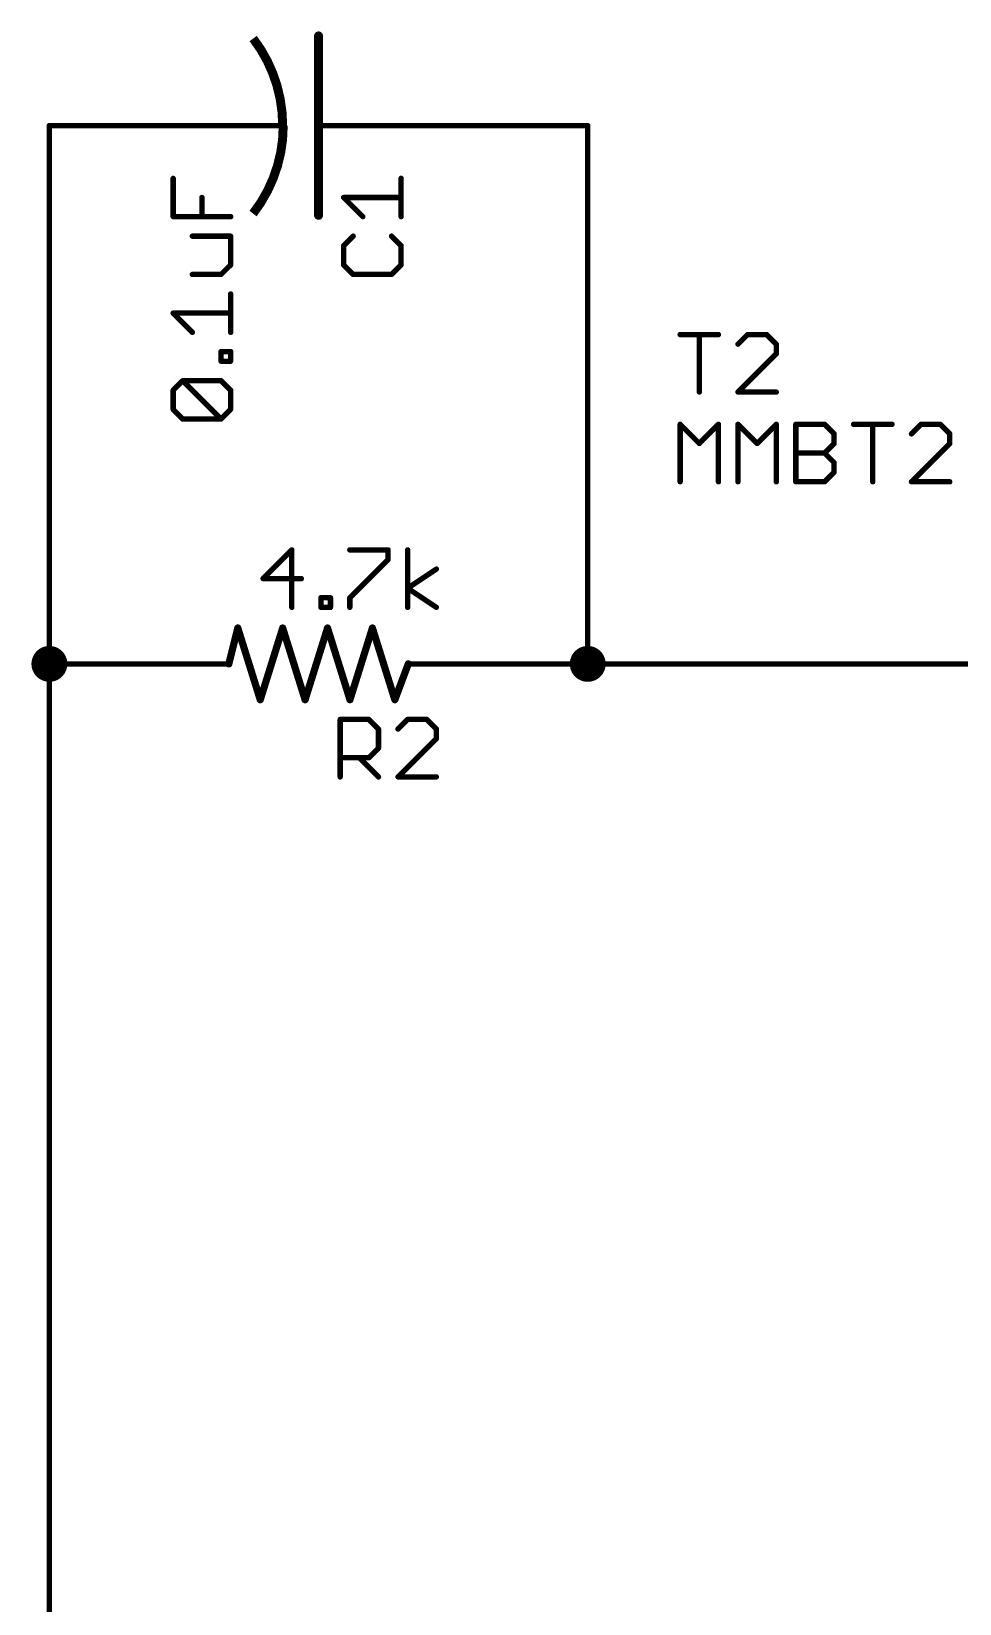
# Model space of a CAD drawing. Extents: x -252 to 307, y -160 to 272.
# Drawn here: x -61.47 to -35.19, y 36.89 to 81.41 of the extents above; entities that cross this region are included whole.
import ezdxf

# ---------------------------------------------------------------- set-up
doc = ezdxf.new("R2010")
doc.units = 0
for name, color, linetype in [('91', 94, 'CONTINUOUS'), ('94', 14, 'CONTINUOUS'), ('95', 251, 'CONTINUOUS'), ('96', 251, 'CONTINUOUS')]:
    doc.layers.add(name, color=color, linetype=linetype)

msp = doc.modelspace()

# ---------------------------------------------------------------- linework, layer by layer
at = {"layer": '91', "const_width": 0.1524}
for points in [[(-58.42, 78.74), (-60.96, 78.74)], [(-60.96, 78.74), (-60.96, 63.5)], [(-50.8, 78.74), (-45.72, 78.74)], [(-45.72, 78.74), (-45.72, 63.5)], [(-60.96, 63.5), (-58.42, 63.5)], [(-60.96, 17.78), (-60.96, 63.5)], [(-48.26, 63.5), (-45.72, 63.5)], [(-45.72, 63.5), (-35.56, 63.5)]]:
    msp.add_lwpolyline(points, dxfattribs=at)
at = {"layer": '91'}
for points, const_width in [([(-60.96, 78.7781, 1), (-60.96, 78.7019)], 0.0762), ([(-60.9219, 78.74, 1), (-60.9981, 78.74)], 0.0762), ([(-58.42, 78.7019, 1), (-58.42, 78.7781)], 0.0762), ([(-50.8, 78.7781, 1), (-50.8, 78.7019)], 0.0762), ([(-45.6819, 78.74, 1), (-45.7581, 78.74)], 0.0762), ([(-45.72, 78.7019, 1), (-45.72, 78.7781)], 0.0762), ([(-60.96, 63.246, 1), (-60.96, 63.754, 1), (-60.96, 63.246)], 0.508), ([(-45.72, 63.246, 1), (-45.72, 63.754, 1), (-45.72, 63.246)], 0.508), ([(-60.96, 63.5381, 1), (-60.96, 63.4619)], 0.0762), ([(-60.9219, 63.5, 1), (-60.9981, 63.5)], 0.0762), ([(-60.9981, 63.5, 1), (-60.9219, 63.5)], 0.0762), ([(-58.42, 63.4619, 1), (-58.42, 63.5381)], 0.0762), ([(-48.26, 63.5381, 1), (-48.26, 63.4619)], 0.0762), ([(-45.72, 63.5381, 1), (-45.72, 63.4619)], 0.0762), ([(-45.7581, 63.5, 1), (-45.6819, 63.5)], 0.0762), ([(-45.72, 63.4619, 1), (-45.72, 63.5381)], 0.0762), ([(-35.56, 63.4619, 1), (-35.56, 63.5381)], 0.0762)]:
    msp.add_lwpolyline(points, format="xyb", dxfattribs=dict(at, const_width=const_width))
at = {"layer": '94'}
for points, const_width in [([(-54.3561, 78.74, 0.1645), (-55.1904, 81.2068)], 0.254), ([(-53.2765, 81.28, 1), (-53.4035, 81.28)], 0.127), ([(-58.42, 78.7781, 1), (-58.42, 78.7019)], 0.0762), ([(-55.88, 78.7781, 1), (-55.88, 78.7019)], 0.0762), ([(-55.88, 78.7019, 1), (-55.88, 78.7781)], 0.0762), ([(-55.1942, 76.2508, 0.1668), (-54.34, 78.74)], 0.254), ([(-54.356, 78.7019, 1), (-54.356, 78.7781)], 0.0762), ([(-53.34, 78.7781, 1), (-53.34, 78.7019)], 0.0762), ([(-50.8, 78.7019, 1), (-50.8, 78.7781)], 0.0762), ([(-53.4035, 76.2, 1), (-53.2765, 76.2)], 0.127), ([(-55.5775, 64.5312, 1), (-55.6745, 64.5008)], 0.1016), ([(-55.5767, 64.5037, 1), (-55.6753, 64.5283)], 0.1016), ([(-54.3075, 64.5312, 1), (-54.4045, 64.5008)], 0.1016), ([(-54.3075, 64.5008, 1), (-54.4045, 64.5312)], 0.1016), ([(-53.0375, 64.5312, 1), (-53.1345, 64.5008)], 0.1016), ([(-53.0375, 64.5008, 1), (-53.1345, 64.5312)], 0.1016), ([(-51.7675, 64.5312, 1), (-51.8645, 64.5008)], 0.1016), ([(-51.7675, 64.5008, 1), (-51.8645, 64.5312)], 0.1016), ([(-58.42, 63.5381, 1), (-58.42, 63.4619)], 0.0762), ([(-55.9293, 63.5123, 1), (-55.8307, 63.4877)], 0.1016), ([(-55.88, 63.4619, 1), (-55.88, 63.5381)], 0.0762), ([(-50.7524, 63.4822, 1), (-50.8476, 63.5178)], 0.1016), ([(-50.8, 63.5381, 1), (-50.8, 63.4619)], 0.0762), ([(-48.26, 63.4619, 1), (-48.26, 63.5381)], 0.0762), ([(-35.56, 63.5381, 1), (-35.56, 63.4619)], 0.0762), ([(-55.0395, 62.4992, 1), (-54.9425, 62.4688)], 0.1016), ([(-55.0395, 62.4688, 1), (-54.9425, 62.4992)], 0.1016), ([(-53.7695, 62.4992, 1), (-53.6725, 62.4688)], 0.1016), ([(-53.7695, 62.4688, 1), (-53.6725, 62.4992)], 0.1016), ([(-52.4995, 62.4992, 1), (-52.4025, 62.4688)], 0.1016), ([(-52.4995, 62.4688, 1), (-52.4025, 62.4992)], 0.1016), ([(-51.2286, 62.5018, 1), (-51.1334, 62.4662)], 0.1016), ([(-51.2295, 62.4688, 1), (-51.1325, 62.4992)], 0.1016)]:
    msp.add_lwpolyline(points, format="xyb", dxfattribs=dict(at, const_width=const_width))
for points, const_width in [([(-53.34, 81.28), (-53.34, 76.2)], 0.254), ([(-58.42, 78.74), (-55.88, 78.74)], 0.1524), ([(-54.356, 78.74), (-55.88, 78.74)], 0.1524), ([(-50.8, 78.74), (-53.34, 78.74)], 0.1524), ([(-55.626, 64.516), (-55.88, 63.5)], 0.2032), ([(-54.991, 62.484), (-55.626, 64.516)], 0.2032), ([(-54.356, 64.516), (-54.991, 62.484)], 0.2032), ([(-53.721, 62.484), (-54.356, 64.516)], 0.2032), ([(-53.086, 64.516), (-53.721, 62.484)], 0.2032), ([(-52.451, 62.484), (-53.086, 64.516)], 0.2032), ([(-51.816, 64.516), (-52.451, 62.484)], 0.2032), ([(-51.181, 62.484), (-51.816, 64.516)], 0.2032), ([(-58.42, 63.5), (-55.88, 63.5)], 0.1524), ([(-50.8, 63.5), (-51.181, 62.484)], 0.2032), ([(-48.26, 63.5), (-50.8, 63.5)], 0.1524), ([(-35.56, 63.5), (-33.02, 63.5)], 0.1524)]:
    msp.add_lwpolyline(points, dxfattribs=dict(at, const_width=const_width))
at = {"layer": '95', "const_width": 0.1524}
for points in [[(-51.0032, 76.163), (-51.0032, 77.2477)], [(-52.0879, 76.163), (-52.6302, 76.7054)], [(-52.6302, 76.7054), (-51.0032, 76.7054)], [(-52.359, 75.6105), (-52.6302, 75.3394)], [(-51.0032, 75.3394), (-51.2744, 75.6105)], [(-52.6302, 75.3394), (-52.6302, 74.797)], [(-51.0032, 74.797), (-51.0032, 75.3394)], [(-52.6302, 74.797), (-52.359, 74.5259)], [(-51.2744, 74.5259), (-51.0032, 74.797)], [(-52.359, 74.5259), (-51.2744, 74.5259)], [(-43.1038, 72.8232), (-42.0191, 72.8232)], [(-42.5615, 71.1962), (-42.5615, 72.8232)], [(-41.1955, 72.8232), (-41.4666, 72.552)], [(-40.6532, 72.8232), (-41.1955, 72.8232)], [(-40.382, 72.552), (-40.6532, 72.8232)], [(-40.382, 72.2809), (-40.382, 72.552)], [(-41.4666, 71.1962), (-40.382, 72.2809)], [(-40.382, 71.1962), (-41.4666, 71.1962)], [(-52.7281, 60.2996), (-52.7281, 61.9266)], [(-52.7281, 61.9266), (-51.9146, 61.9266)], [(-51.9146, 61.9266), (-51.6435, 61.6554)], [(-50.8198, 61.9266), (-51.091, 61.6554)], [(-50.2775, 61.9266), (-50.8198, 61.9266)], [(-50.0063, 61.6554), (-50.2775, 61.9266)], [(-51.6435, 61.6554), (-51.6435, 61.1131)], [(-51.091, 60.2996), (-50.0063, 61.3843)], [(-50.0063, 61.3843), (-50.0063, 61.6554)], [(-51.6435, 61.1131), (-51.9146, 60.8419)], [(-51.9146, 60.8419), (-52.7281, 60.8419)], [(-52.1858, 60.8419), (-51.6435, 60.2996)], [(-50.0063, 60.2996), (-51.091, 60.2996)]]:
    msp.add_lwpolyline(points, dxfattribs=at)
at = {"layer": '95', "const_width": 0.0762}
for points in [[(-50.9651, 77.2477, 1), (-51.0413, 77.2477)], [(-52.6032, 76.7323, 1), (-52.6571, 76.6784)], [(-52.6302, 76.7435, 1), (-52.6302, 76.6673)], [(-51.0032, 76.6673, 1), (-51.0032, 76.7435)], [(-52.1148, 76.1361, 1), (-52.0609, 76.19)], [(-51.0413, 76.163, 1), (-50.9651, 76.163)], [(-52.3321, 75.5836, 1), (-52.386, 75.6375)], [(-51.2474, 75.6375, 1), (-51.3013, 75.5836)], [(-52.5921, 75.3394, 1), (-52.6683, 75.3394)], [(-52.6571, 75.3663, 1), (-52.6032, 75.3124)], [(-50.9651, 75.3394, 1), (-51.0413, 75.3394)], [(-51.0301, 75.3124, 1), (-50.9763, 75.3663)], [(-52.6032, 74.824, 1), (-52.6571, 74.7701)], [(-52.6683, 74.797, 1), (-52.5921, 74.797)], [(-51.0413, 74.797, 1), (-50.9651, 74.797)], [(-50.9763, 74.7701, 1), (-51.0301, 74.824)], [(-52.359, 74.564, 1), (-52.359, 74.4878)], [(-52.386, 74.4989, 1), (-52.3321, 74.5528)], [(-51.3013, 74.5528, 1), (-51.2474, 74.4989)], [(-51.2744, 74.4878, 1), (-51.2744, 74.564)], [(-43.1038, 72.8613, 1), (-43.1038, 72.7851)], [(-42.5234, 72.8232, 1), (-42.5996, 72.8232)], [(-42.0191, 72.7851, 1), (-42.0191, 72.8613)], [(-41.4936, 72.579, 1), (-41.4397, 72.5251)], [(-41.1955, 72.8613, 1), (-41.1955, 72.7851)], [(-41.1685, 72.7962, 1), (-41.2224, 72.8501)], [(-40.6262, 72.8501, 1), (-40.6801, 72.7962)], [(-40.6532, 72.7851, 1), (-40.6532, 72.8613)], [(-40.3439, 72.552, 1), (-40.4201, 72.552)], [(-40.4089, 72.5251, 1), (-40.355, 72.579)], [(-40.4201, 72.2809, 1), (-40.3439, 72.2809)], [(-40.355, 72.2539, 1), (-40.4089, 72.3078)], [(-42.5996, 71.1962, 1), (-42.5234, 71.1962)], [(-41.4666, 71.2343, 1), (-41.4666, 71.1581)], [(-41.4936, 71.2231, 1), (-41.4397, 71.1693)], [(-40.382, 71.1581, 1), (-40.382, 71.2343)], [(-52.69, 61.9266, 1), (-52.7662, 61.9266)], [(-52.7281, 61.9647, 1), (-52.7281, 61.8885)], [(-51.8877, 61.9535, 1), (-51.9416, 61.8996)], [(-51.9146, 61.8885, 1), (-51.9146, 61.9647)], [(-50.8198, 61.9647, 1), (-50.8198, 61.8885)], [(-50.7929, 61.8996, 1), (-50.8467, 61.9535)], [(-50.2505, 61.9535, 1), (-50.3044, 61.8996)], [(-50.2775, 61.8885, 1), (-50.2775, 61.9647)], [(-51.6054, 61.6554, 1), (-51.6816, 61.6554)], [(-51.6704, 61.6285, 1), (-51.6165, 61.6824)], [(-51.1179, 61.6824, 1), (-51.064, 61.6285)], [(-49.9682, 61.6554, 1), (-50.0444, 61.6554)], [(-50.0332, 61.6285, 1), (-49.9794, 61.6824)], [(-49.9794, 61.3573, 1), (-50.0332, 61.4112)], [(-51.6816, 61.1131, 1), (-51.6054, 61.1131)], [(-51.6165, 61.0862, 1), (-51.6704, 61.14)], [(-50.0444, 61.3843, 1), (-49.9682, 61.3843)], [(-52.7281, 60.88, 1), (-52.7281, 60.8038)], [(-52.1588, 60.8689, 1), (-52.2127, 60.815)], [(-51.9416, 60.8689, 1), (-51.8877, 60.815)], [(-51.9146, 60.8038, 1), (-51.9146, 60.88)], [(-52.7662, 60.2996, 1), (-52.69, 60.2996)], [(-51.6704, 60.2727, 1), (-51.6165, 60.3265)], [(-51.091, 60.3377, 1), (-51.091, 60.2615)], [(-51.1179, 60.3265, 1), (-51.064, 60.2727)], [(-50.0063, 60.2615, 1), (-50.0063, 60.3377)]]:
    msp.add_lwpolyline(points, format="xyb", dxfattribs=at)
at = {"layer": '96', "const_width": 0.1524}
for points in [[(-57.4562, 76.163), (-57.4562, 77.2477)], [(-56.6427, 76.163), (-56.6427, 76.7054)], [(-55.8292, 76.163), (-57.4562, 76.163)], [(-55.8292, 75.6105), (-56.9139, 75.6105)], [(-55.8292, 74.797), (-55.8292, 75.6105)], [(-56.1004, 74.5259), (-55.8292, 74.797)], [(-56.9139, 74.5259), (-56.1004, 74.5259)], [(-55.8292, 72.8887), (-55.8292, 73.9734)], [(-56.9139, 72.8887), (-57.4562, 73.431)], [(-57.4562, 73.431), (-55.8292, 73.431)], [(-56.1004, 72.0701), (-56.1004, 72.3413)], [(-56.1004, 72.3413), (-55.8292, 72.3413)], [(-55.8292, 72.0701), (-56.1004, 72.0701)], [(-55.8292, 72.3413), (-55.8292, 72.0701)], [(-57.4562, 71.2465), (-57.185, 71.5176)], [(-57.4562, 70.7041), (-57.4562, 71.2465)], [(-57.185, 71.5176), (-56.1004, 71.5176)], [(-56.1004, 70.433), (-57.185, 71.5176)], [(-56.1004, 71.5176), (-55.8292, 71.2465)], [(-55.8292, 71.2465), (-55.8292, 70.7041)], [(-57.185, 70.433), (-57.4562, 70.7041)], [(-55.8292, 70.7041), (-56.1004, 70.433)], [(-56.1004, 70.433), (-57.185, 70.433)], [(-43.1038, 68.6562), (-43.1038, 70.2832)], [(-43.1038, 70.2832), (-42.5615, 69.7409)], [(-42.5615, 69.7409), (-42.0191, 70.2832)], [(-42.0191, 70.2832), (-42.0191, 68.6562)], [(-41.4666, 68.6562), (-41.4666, 70.2832)], [(-41.4666, 70.2832), (-40.9243, 69.7409)], [(-40.9243, 69.7409), (-40.382, 70.2832)], [(-40.382, 70.2832), (-40.382, 68.6562)], [(-39.8295, 68.6562), (-39.8295, 70.2832)], [(-39.8295, 70.2832), (-39.016, 70.2832)], [(-39.016, 70.2832), (-38.7448, 70.012)], [(-38.1923, 70.2832), (-37.1077, 70.2832)], [(-37.65, 68.6562), (-37.65, 70.2832)], [(-36.284, 70.2832), (-36.5552, 70.012)], [(-35.7417, 70.2832), (-36.284, 70.2832)], [(-35.4705, 70.012), (-35.7417, 70.2832)], [(-38.7448, 70.012), (-38.7448, 69.7409)], [(-35.4705, 69.7409), (-35.4705, 70.012)], [(-39.8295, 69.4697), (-39.016, 69.4697)], [(-38.7448, 69.7409), (-39.016, 69.4697)], [(-39.016, 69.4697), (-38.7448, 69.1985)], [(-36.5552, 68.6562), (-35.4705, 69.7409)], [(-38.7448, 68.9274), (-39.016, 68.6562)], [(-38.7448, 69.1985), (-38.7448, 68.9274)], [(-39.016, 68.6562), (-39.8295, 68.6562)], [(-35.4705, 68.6562), (-36.5552, 68.6562)], [(-54.0975, 66.7272), (-54.911, 65.9137)], [(-54.0975, 65.1002), (-54.0975, 66.7272)], [(-52.4553, 66.7272), (-51.3706, 66.7272)], [(-51.3706, 66.7272), (-51.3706, 66.456)], [(-50.8181, 65.1002), (-50.8181, 66.7272)], [(-51.3706, 66.456), (-52.4553, 65.3714)], [(-54.911, 65.9137), (-53.8263, 65.9137)], [(-50.8181, 65.6425), (-50.0046, 66.1849)], [(-53.2738, 65.1002), (-53.2738, 65.3714)], [(-53.2738, 65.3714), (-53.0027, 65.3714)], [(-53.0027, 65.3714), (-53.0027, 65.1002)], [(-52.4553, 65.3714), (-52.4553, 65.1002)], [(-50.0046, 65.1002), (-50.8181, 65.6425)], [(-53.0027, 65.1002), (-53.2738, 65.1002)]]:
    msp.add_lwpolyline(points, dxfattribs=at)
at = {"layer": '96', "const_width": 0.0762}
for points in [[(-57.4181, 77.2477, 1), (-57.4943, 77.2477)], [(-56.6046, 76.7054, 1), (-56.6808, 76.7054)], [(-57.4562, 76.2011, 1), (-57.4562, 76.1249)], [(-57.4943, 76.163, 1), (-57.4181, 76.163)], [(-56.6808, 76.163, 1), (-56.6046, 76.163)], [(-55.8292, 76.1249, 1), (-55.8292, 76.2011)], [(-56.9139, 75.6486, 1), (-56.9139, 75.5724)], [(-55.7911, 75.6105, 1), (-55.8673, 75.6105)], [(-55.8292, 75.5724, 1), (-55.8292, 75.6486)], [(-55.8673, 74.797, 1), (-55.7911, 74.797)], [(-55.8023, 74.7701, 1), (-55.8561, 74.824)], [(-56.9139, 74.564, 1), (-56.9139, 74.4878)], [(-56.1273, 74.5528, 1), (-56.0734, 74.4989)], [(-56.1004, 74.4878, 1), (-56.1004, 74.564)], [(-55.7911, 73.9734, 1), (-55.8673, 73.9734)], [(-57.4292, 73.458, 1), (-57.4831, 73.4041)], [(-57.4562, 73.4691, 1), (-57.4562, 73.3929)], [(-55.8292, 73.3929, 1), (-55.8292, 73.4691)], [(-56.9408, 72.8618, 1), (-56.8869, 72.9157)], [(-55.8673, 72.8887, 1), (-55.7911, 72.8887)], [(-56.0623, 72.3413, 1), (-56.1385, 72.3413)], [(-56.1004, 72.3794, 1), (-56.1004, 72.3032)], [(-56.1004, 72.1082, 1), (-56.1004, 72.032)], [(-55.7911, 72.3413, 1), (-55.8673, 72.3413)], [(-55.8292, 72.3032, 1), (-55.8292, 72.3794)], [(-55.8292, 72.032, 1), (-55.8292, 72.1082)], [(-56.1385, 72.0701, 1), (-56.0623, 72.0701)], [(-55.8673, 72.0701, 1), (-55.7911, 72.0701)], [(-57.4181, 71.2465, 1), (-57.4943, 71.2465)], [(-57.4831, 71.2734, 1), (-57.4292, 71.2195)], [(-57.1581, 71.5446, 1), (-57.212, 71.4907)], [(-57.185, 71.5557, 1), (-57.185, 71.4795)], [(-57.1581, 71.4907, 1), (-57.212, 71.5446)], [(-56.0734, 71.5446, 1), (-56.1273, 71.4907)], [(-56.1004, 71.4795, 1), (-56.1004, 71.5557)], [(-55.7911, 71.2465, 1), (-55.8673, 71.2465)], [(-55.8561, 71.2195, 1), (-55.8023, 71.2734)], [(-57.4292, 70.7311, 1), (-57.4831, 70.6772)], [(-55.8023, 70.6772, 1), (-55.8561, 70.7311)], [(-57.4943, 70.7041, 1), (-57.4181, 70.7041)], [(-57.185, 70.4711, 1), (-57.185, 70.3949)], [(-57.212, 70.406, 1), (-57.1581, 70.4599)], [(-56.1273, 70.4599, 1), (-56.0734, 70.406)], [(-56.1273, 70.406, 1), (-56.0734, 70.4599)], [(-56.1004, 70.3949, 1), (-56.1004, 70.4711)], [(-55.8673, 70.7041, 1), (-55.7911, 70.7041)], [(-43.0657, 70.2832, 1), (-43.1419, 70.2832)], [(-43.0769, 70.3101, 1), (-43.1307, 70.2562)], [(-41.981, 70.2832, 1), (-42.0572, 70.2832)], [(-41.9922, 70.2562, 1), (-42.0461, 70.3101)], [(-41.4397, 70.3101, 1), (-41.4936, 70.2562)], [(-41.4285, 70.2832, 1), (-41.5047, 70.2832)], [(-40.3439, 70.2832, 1), (-40.4201, 70.2832)], [(-40.355, 70.2562, 1), (-40.4089, 70.3101)], [(-39.7914, 70.2832, 1), (-39.8676, 70.2832)], [(-39.8295, 70.3213, 1), (-39.8295, 70.2451)], [(-38.9891, 70.3101, 1), (-39.0429, 70.2562)], [(-39.016, 70.2451, 1), (-39.016, 70.3213)], [(-38.1923, 70.3213, 1), (-38.1923, 70.2451)], [(-37.6119, 70.2832, 1), (-37.6881, 70.2832)], [(-37.1077, 70.2451, 1), (-37.1077, 70.3213)], [(-36.284, 70.3213, 1), (-36.284, 70.2451)], [(-36.2571, 70.2562, 1), (-36.311, 70.3101)], [(-35.7147, 70.3101, 1), (-35.7686, 70.2562)], [(-35.7417, 70.2451, 1), (-35.7417, 70.3213)], [(-38.7067, 70.012, 1), (-38.7829, 70.012)], [(-38.7718, 69.9851, 1), (-38.7179, 70.039)], [(-36.5821, 70.039, 1), (-36.5282, 69.9851)], [(-35.4324, 70.012, 1), (-35.5086, 70.012)], [(-35.4975, 69.9851, 1), (-35.4436, 70.039)], [(-42.5884, 69.7678, 1), (-42.5345, 69.7139)], [(-42.5884, 69.7139, 1), (-42.5345, 69.7678)], [(-40.9513, 69.7678, 1), (-40.8974, 69.7139)], [(-40.9513, 69.7139, 1), (-40.8974, 69.7678)], [(-39.8295, 69.5078, 1), (-39.8295, 69.4316)], [(-38.9891, 69.4966, 1), (-39.0429, 69.4428)], [(-39.0429, 69.4966, 1), (-38.9891, 69.4428)], [(-39.016, 69.4316, 1), (-39.016, 69.5078)], [(-38.7829, 69.7409, 1), (-38.7067, 69.7409)], [(-38.7179, 69.7139, 1), (-38.7718, 69.7678)], [(-35.5086, 69.7409, 1), (-35.4324, 69.7409)], [(-35.4436, 69.7139, 1), (-35.4975, 69.7678)], [(-38.7067, 69.1985, 1), (-38.7829, 69.1985)], [(-38.7718, 69.1716, 1), (-38.7179, 69.2255)], [(-38.7179, 68.9004, 1), (-38.7718, 68.9543)], [(-43.1419, 68.6562, 1), (-43.0657, 68.6562)], [(-42.0572, 68.6562, 1), (-41.981, 68.6562)], [(-41.5047, 68.6562, 1), (-41.4285, 68.6562)], [(-40.4201, 68.6562, 1), (-40.3439, 68.6562)], [(-39.8295, 68.6943, 1), (-39.8295, 68.6181)], [(-39.8676, 68.6562, 1), (-39.7914, 68.6562)], [(-39.0429, 68.6831, 1), (-38.9891, 68.6293)], [(-39.016, 68.6181, 1), (-39.016, 68.6943)], [(-38.7829, 68.9274, 1), (-38.7067, 68.9274)], [(-37.6881, 68.6562, 1), (-37.6119, 68.6562)], [(-36.5552, 68.6943, 1), (-36.5552, 68.6181)], [(-36.5821, 68.6831, 1), (-36.5282, 68.6293)], [(-35.4705, 68.6181, 1), (-35.4705, 68.6943)], [(-54.0594, 66.7272, 1), (-54.1356, 66.7272)], [(-54.0706, 66.7002, 1), (-54.1244, 66.7541)], [(-52.4553, 66.7653, 1), (-52.4553, 66.6891)], [(-51.3325, 66.7272, 1), (-51.4087, 66.7272)], [(-51.3706, 66.6891, 1), (-51.3706, 66.7653)], [(-50.78, 66.7272, 1), (-50.8562, 66.7272)], [(-51.4087, 66.456, 1), (-51.3325, 66.456)], [(-51.3437, 66.4291, 1), (-51.3975, 66.483)], [(-54.911, 65.9518, 1), (-54.911, 65.8756)], [(-54.9379, 65.9406, 1), (-54.8841, 65.8868)], [(-53.8263, 65.8756, 1), (-53.8263, 65.9518)], [(-49.9835, 66.1532, 1), (-50.0257, 66.2166)], [(-53.2357, 65.3714, 1), (-53.3119, 65.3714)], [(-53.2738, 65.4095, 1), (-53.2738, 65.3333)], [(-52.9646, 65.3714, 1), (-53.0408, 65.3714)], [(-53.0027, 65.3333, 1), (-53.0027, 65.4095)], [(-52.4172, 65.3714, 1), (-52.4934, 65.3714)], [(-52.4822, 65.3983, 1), (-52.4283, 65.3444)], [(-50.797, 65.6742, 1), (-50.8392, 65.6108)], [(-50.8392, 65.6742, 1), (-50.797, 65.6108)], [(-54.1356, 65.1002, 1), (-54.0594, 65.1002)], [(-53.2738, 65.1383, 1), (-53.2738, 65.0621)], [(-53.3119, 65.1002, 1), (-53.2357, 65.1002)], [(-53.0408, 65.1002, 1), (-52.9646, 65.1002)], [(-53.0027, 65.0621, 1), (-53.0027, 65.1383)], [(-52.4934, 65.1002, 1), (-52.4172, 65.1002)], [(-50.8562, 65.1002, 1), (-50.78, 65.1002)], [(-50.0257, 65.0685, 1), (-49.9835, 65.1319)]]:
    msp.add_lwpolyline(points, format="xyb", dxfattribs=at)

doc.saveas('drawing.dxf')
